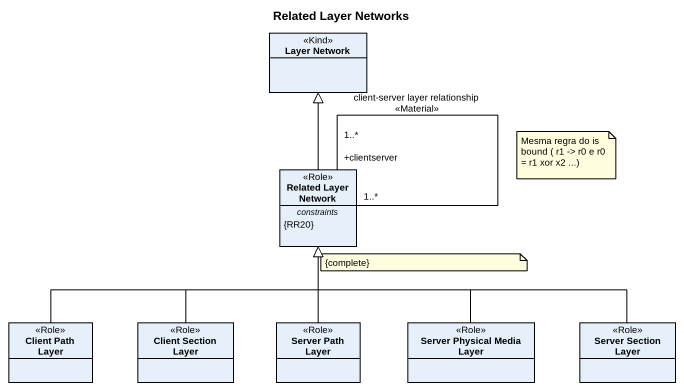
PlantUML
@startuml
title Related Layer Networks
hide circle
hide empty members
class "Layer Network" as Layer_Network <<Kind>>
class "Related Layer Network" as Related_Layer_Network <<Role>> {
  -- constraints --
  {RR20}
}
class "Client Path Layer" as Client_Path_Layer <<Role>>
class "Client Section Layer" as Client_Section_Layer <<Role>>
class "Server Path Layer" as Server_Path_Layer <<Role>>
class "Server Physical Media Layer" as Server_Physical_Media_Layer <<Role>>
class "Server Section Layer" as Server_Section_Layer <<Role>>
Related_Layer_Network -up-|> Layer_Network
Related_Layer_Network "1..*" -- "+clientserver\n1..*" Related_Layer_Network : client-server layer relationship\n<<Material>>
Client_Path_Layer -right-|> Related_Layer_Network
Client_Section_Layer -up-|> Related_Layer_Network
Server_Path_Layer -up-|> Related_Layer_Network
Server_Physical_Media_Layer -up-|> Related_Layer_Network
Server_Section_Layer -left-|> Related_Layer_Network
note as N1
  Mesma regra do is bound ( r1 -> r0 e r0 = r1 xor x2 ...)
end note
note as N2
  {complete}
end note
@enduml
